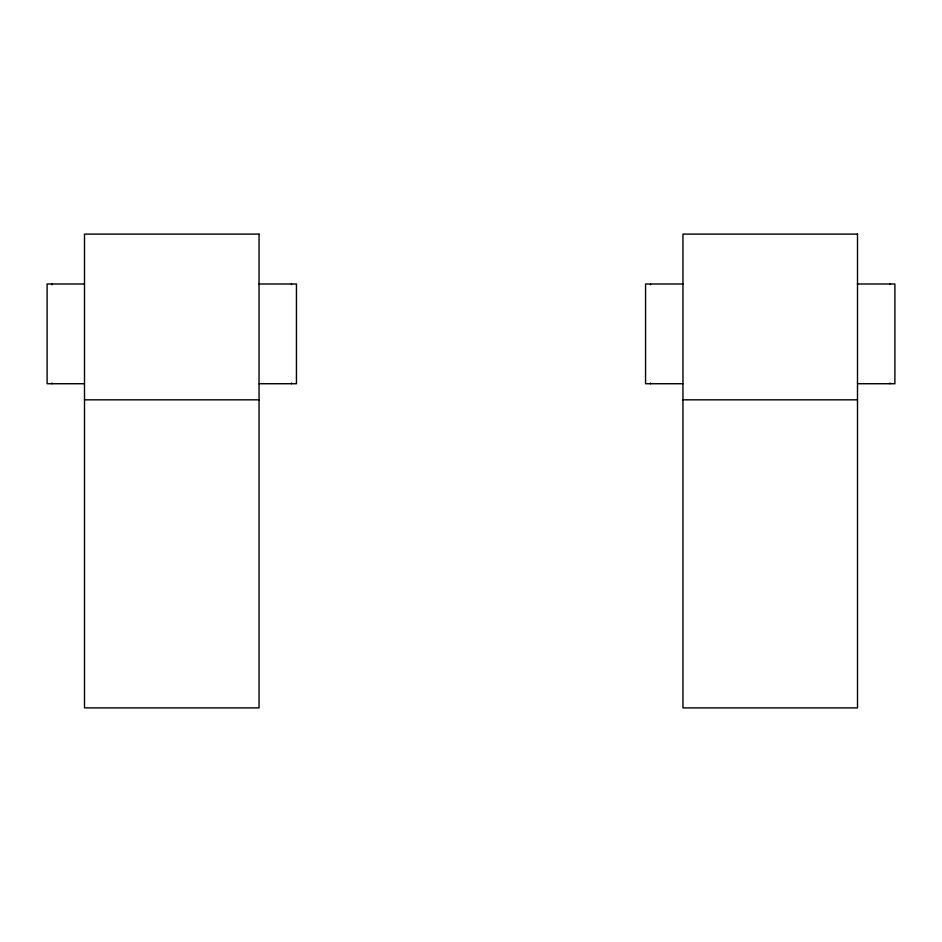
<?xml version="1.0" encoding="UTF-8"?>
<svg xmlns="http://www.w3.org/2000/svg" width="942" height="942" viewBox="0 0 942 942"><rect width="100%" height="100%" fill="white"/><g stroke="black" fill="none" stroke-linecap="round" stroke-linejoin="round"><path stroke-width="1.41" d="M84.497 283.989L47.1 283.989L47.1 383.724L84.497 383.724M259.05 283.989L296.447 283.989L296.447 383.724L259.05 383.724M682.95 283.989L645.553 283.989L645.553 383.724L682.95 383.724M857.503 283.989L894.9 283.989L894.9 383.724L857.503 383.724M84.497 399.832L259.05 399.832M682.95 399.832L857.503 399.832M889.907 283.989L889.907 284.578M889.907 383.005L889.907 383.724M650.533 283.989L650.533 284.814M650.533 383.005L650.533 383.724M291.467 283.989L291.467 284.578M291.467 383.005L291.467 383.724M52.093 283.989L52.093 284.814M52.093 383.005L52.093 383.724M259.05 234.111L84.497 234.111L84.497 707.889L259.05 707.889L259.05 234.111M857.503 234.111L682.95 234.111L682.95 707.889L857.503 707.889L857.503 234.111"/></g></svg>
